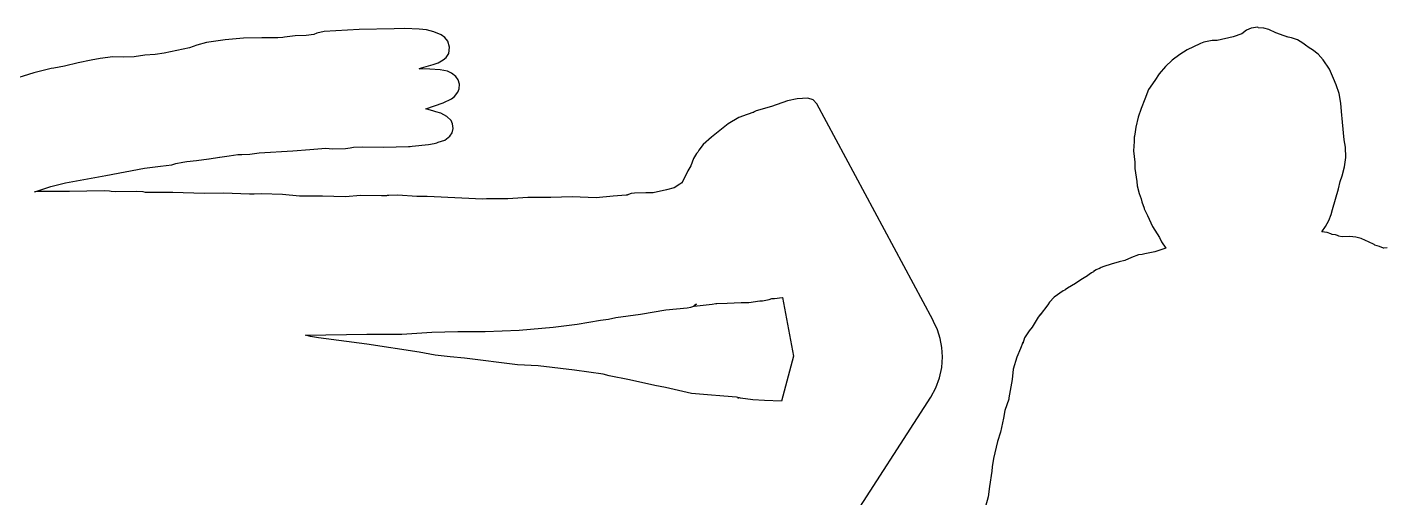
# Model space of a CAD drawing. Extents: x -2300 to 2026, y -6513 to 1502.
# Drawn here: x -2018.6 to -1800.3, y -3539.3 to -3463.6 of the extents above; entities that cross this region are included whole.
import ezdxf

# ---------------------------------------------------------------- set-up
doc = ezdxf.new("R2010")
doc.units = 0

msp = doc.modelspace()

# ---------------------------------------------------------------- linework, layer by layer
at = {"layer": 'Layer 1'}
for p, q in [((-1957.861265, -3463.805363), (-1959.584958, -3463.839574)), ((-1955.551088, -3463.878944), (-1957.861265, -3463.805363)), ((-1821.675581, -3463.730793), (-1822.42467, -3464.067362)), ((-1820.64, -3463.57), (-1821.675581, -3463.730793)), ((-1820.569961, -3463.65867), (-1820.64, -3463.57)), ((-1819.636237, -3463.742239), (-1820.569961, -3463.65867)), ((-1818.855699, -3463.969873), (-1819.636237, -3463.742239)), ((-1986.747098, -3465.62138), (-1989.732968, -3466.027567)), ((-1983.781404, -3465.367513), (-1986.747098, -3465.62138)), ((-1980.870468, -3465.297319), (-1983.781404, -3465.367513)), ((-1978.258238, -3465.299436), (-1980.870468, -3465.297319)), ((-1977.496516, -3465.259219), (-1978.258238, -3465.299436)), ((-1977.216948, -3465.171801), (-1977.496516, -3465.259219)), ((-1975.487868, -3464.976433), (-1977.216948, -3465.171801)), ((-1973.718468, -3464.93664), (-1975.487868, -3464.976433)), ((-1972.511318, -3464.766037), (-1973.718468, -3464.93664)), ((-1971.987769, -3464.558948), (-1972.511318, -3464.766037)), ((-1970.801858, -3464.292328), (-1971.987769, -3464.558948)), ((-1965.181378, -3463.936649), (-1970.801858, -3464.292328)), ((-1959.584958, -3463.839574), (-1965.181378, -3463.936649)), ((-1954.351466, -3464.022903), (-1955.551088, -3463.878944)), ((-1953.167268, -3464.303546), (-1954.351466, -3464.022903)), ((-1951.991021, -3464.819456), (-1953.167268, -3464.303546)), ((-1951.441482, -3465.240893), (-1951.991021, -3464.819456)), ((-1950.956548, -3465.820346), (-1951.441482, -3465.240893)), ((-1950.65123, -3466.791603), (-1950.956548, -3465.820346)), ((-1829.3149, -3465.968814), (-1829.875471, -3466.202387)), ((-1827.952587, -3465.722091), (-1829.3149, -3465.968814)), ((-1827.16414, -3465.708888), (-1827.952587, -3465.722091)), ((-1824.60512, -3465.129135), (-1827.16414, -3465.708888)), ((-1823.1954, -3464.64442), (-1824.60512, -3465.129135)), ((-1822.42467, -3464.067362), (-1823.1954, -3464.64442)), ((-1817.712771, -3464.503641), (-1818.855699, -3463.969873)), ((-1816.388821, -3464.983699), (-1817.712771, -3464.503641)), ((-1815.899515, -3465.129219), (-1816.388821, -3464.983699)), ((-1815.771306, -3465.161922), (-1815.954228, -3465.124245)), ((-1815.954228, -3465.124245), (-1815.899515, -3465.129219)), ((-1815.221969, -3465.299928), (-1815.771306, -3465.161922)), ((-1814.236516, -3465.591392), (-1815.221969, -3465.299928)), ((-1813.376094, -3466.149555), (-1814.236516, -3465.591392)), ((-1999.678588, -3468.094486), (-2001.411623, -3468.319196)), ((-1997.999628, -3467.96537), (-1999.678588, -3468.094486)), ((-1996.585758, -3467.778257), (-1997.999628, -3467.96537)), ((-1992.517288, -3466.909156), (-1996.585758, -3467.778257)), ((-1991.293975, -3466.491618), (-1992.517288, -3466.909156)), ((-1989.732968, -3466.027567), (-1991.293975, -3466.491618)), ((-1951.222265, -3468.474212), (-1950.786538, -3467.820166)), ((-1950.786538, -3467.820166), (-1950.65123, -3466.791603)), ((-1833.191381, -3467.955008), (-1834.386425, -3468.864831)), ((-1831.979355, -3467.208541), (-1833.191381, -3467.955008)), ((-1829.932965, -3466.261336), (-1831.979355, -3467.208541)), ((-1829.875471, -3466.202387), (-1829.932965, -3466.261336)), ((-1812.944084, -3466.488009), (-1813.376094, -3466.149555)), ((-1812.367379, -3466.878109), (-1812.944084, -3466.488009)), ((-1811.841833, -3467.203228), (-1812.367379, -3466.878109)), ((-1810.931684, -3467.928131), (-1811.841833, -3467.203228)), ((-1810.091543, -3468.802578), (-1810.931684, -3467.928131)), ((-2014.72002, -3470.228291), (-2017.51935, -3470.94097)), ((-2014.305578, -3470.186381), (-2014.72002, -3470.228291)), ((-2012.624038, -3469.861474), (-2014.305578, -3470.186381)), ((-2010.384378, -3469.298019), (-2012.624038, -3469.861474)), ((-2008.300798, -3468.893525), (-2010.384378, -3469.298019)), ((-2006.841978, -3468.589573), (-2008.300798, -3468.893525)), ((-2004.802298, -3468.360762), (-2006.841978, -3468.589573)), ((-2003.105778, -3468.39484), (-2004.802298, -3468.360762)), ((-2001.411623, -3468.319196), (-2003.105778, -3468.39484)), ((-1955.559878, -3470.255805), (-1955.42293, -3470.199925)), ((-1953.817868, -3470.309356), (-1955.559878, -3470.255805)), ((-1955.459228, -3470.227279), (-1955.326429, -3470.183971)), ((-1955.42293, -3470.199925), (-1955.459228, -3470.227279)), ((-1955.326429, -3470.183971), (-1954.772332, -3470.005616)), ((-1954.772332, -3470.005616), (-1953.285612, -3469.568949)), ((-1952.178178, -3470.441647), (-1953.817868, -3470.309356)), ((-1953.285612, -3469.568949), (-1952.494734, -3469.285105)), ((-1952.494734, -3469.285105), (-1951.676932, -3468.841876)), ((-1951.676932, -3468.841876), (-1951.222265, -3468.474212)), ((-1835.469998, -3469.902868), (-1836.472605, -3471.102351)), ((-1834.386425, -3468.864831), (-1835.469998, -3469.902868)), ((-1809.1054, -3470.337635), (-1810.091543, -3468.802578)), ((-1808.467873, -3471.820938), (-1809.1054, -3470.337635)), ((-2017.51935, -3470.94097), (-2021.65861, -3472.22599)), ((-1950.979456, -3470.658498), (-1952.178178, -3470.441647)), ((-1950.326698, -3470.959685), (-1950.979456, -3470.658498)), ((-1949.647608, -3471.521777), (-1950.326698, -3470.959685)), ((-1949.271493, -3472.062189), (-1949.647608, -3471.521777)), ((-1949.05797, -3472.764047), (-1949.271493, -3472.062189)), ((-1837.177474, -3472.127661), (-1838.194464, -3473.618001)), ((-1836.472605, -3471.102351), (-1837.177474, -3472.127661)), ((-1808.011526, -3472.821136), (-1808.467873, -3471.820938)), ((-1950.342122, -3475.071417), (-1949.841632, -3474.707695)), ((-1949.841632, -3474.707695), (-1949.319462, -3474.034887)), ((-1949.319462, -3474.034887), (-1949.103705, -3473.472491)), ((-1949.103705, -3473.472491), (-1949.05797, -3472.764047)), ((-1838.194464, -3473.618001), (-1838.820784, -3475.133111)), ((-1807.517556, -3474.213608), (-1808.011526, -3472.821136)), ((-1807.258323, -3475.792927), (-1807.517556, -3474.213608)), ((-1954.471572, -3476.704843), (-1951.668652, -3475.727158)), ((-1953.206022, -3477.074412), (-1954.471572, -3476.704843)), ((-1951.668652, -3475.727158), (-1950.342122, -3475.071417)), ((-1898.847319, -3476.331999), (-1901.305059, -3477.049758)), ((-1896.290981, -3475.443554), (-1898.847319, -3476.331999)), ((-1894.737266, -3475.082706), (-1896.290981, -3475.443554)), ((-1892.993419, -3475.007389), (-1894.737266, -3475.082706)), ((-1892.16381, -3475.282634), (-1892.993419, -3475.007389)), ((-1891.570769, -3475.924749), (-1892.16381, -3475.282634)), ((-1872.907869, -3510.649649), (-1891.570769, -3475.924749)), ((-1839.384048, -3476.633821), (-1839.880696, -3478.038701)), ((-1838.820784, -3475.133111), (-1839.384048, -3476.633821)), ((-1807.161491, -3477.149838), (-1807.258323, -3475.792927)), ((-1953.171862, -3477.079624), (-1953.206022, -3477.074412)), ((-1952.874257, -3477.16437), (-1953.171862, -3477.079624)), ((-1952.078435, -3477.418581), (-1952.874257, -3477.16437)), ((-1951.087817, -3477.911974), (-1952.078435, -3477.418581)), ((-1950.417391, -3478.56539), (-1951.087817, -3477.911974)), ((-1950.157466, -3479.117123), (-1950.417391, -3478.56539)), ((-1904.137955, -3478.114861), (-1905.835144, -3479.139457)), ((-1902.779751, -3477.591993), (-1904.137955, -3478.114861)), ((-1901.683835, -3477.244067), (-1902.779751, -3477.591993)), ((-1901.305059, -3477.049758), (-1901.750208, -3477.244544)), ((-1901.750208, -3477.244544), (-1901.683835, -3477.244067)), ((-1839.880696, -3478.038701), (-1840.27495, -3479.641381)), ((-1806.997175, -3478.830888), (-1807.161491, -3477.149838)), ((-1806.761527, -3481.681398), (-1806.997175, -3478.830888)), ((-1951.397867, -3481.720694), (-1950.601342, -3481.092284)), ((-1950.601342, -3481.092284), (-1950.261116, -3480.552426)), ((-1950.261116, -3480.552426), (-1950.087357, -3479.841734)), ((-1950.087357, -3479.841734), (-1950.157466, -3479.117123)), ((-1908.504458, -3481.23739), (-1909.863185, -3482.452961)), ((-1907.187895, -3480.197871), (-1908.504458, -3481.23739)), ((-1905.835144, -3479.139457), (-1907.187895, -3480.197871)), ((-1840.49612, -3481.268669), (-1840.521964, -3481.465518)), ((-1840.460983, -3481.115211), (-1840.49612, -3481.268669)), ((-1840.360738, -3480.413962), (-1840.460983, -3481.115211)), ((-1840.27495, -3479.641381), (-1840.360738, -3480.413962)), ((-1981.293147, -3483.799466), (-1975.845417, -3483.474347)), ((-1975.845417, -3483.474347), (-1973.111067, -3483.219448)), ((-1973.111067, -3483.219448), (-1970.577027, -3483.047417)), ((-1970.577027, -3483.047417), (-1969.499567, -3483.115785)), ((-1969.499567, -3483.115785), (-1967.382907, -3483.060328)), ((-1967.382907, -3483.060328), (-1966.636192, -3482.961268)), ((-1966.636192, -3482.961268), (-1966.123558, -3482.886339)), ((-1966.123558, -3482.886339), (-1964.698328, -3482.823686)), ((-1964.698328, -3482.823686), (-1961.208628, -3482.893535)), ((-1961.208628, -3482.893535), (-1957.247108, -3482.782834)), ((-1957.247108, -3482.782834), (-1956.992347, -3482.752989)), ((-1956.992347, -3482.752989), (-1956.65438, -3482.708963)), ((-1956.65438, -3482.708963), (-1956.156732, -3482.64758)), ((-1956.156732, -3482.64758), (-1954.558402, -3482.467664)), ((-1954.558402, -3482.467664), (-1954.040074, -3482.423214)), ((-1954.040074, -3482.423214), (-1953.112998, -3482.277588)), ((-1953.112998, -3482.277588), (-1952.70734, -3482.157573)), ((-1952.70734, -3482.157573), (-1952.583833, -3482.104445)), ((-1952.583833, -3482.104445), (-1952.497537, -3482.089628)), ((-1952.497537, -3482.089628), (-1951.397867, -3481.720694)), ((-1910.557195, -3483.333492), (-1910.722548, -3483.691631)), ((-1909.863185, -3482.452961), (-1910.557195, -3483.333492)), ((-1840.545036, -3481.981771), (-1840.649409, -3483.460261)), ((-1840.649409, -3483.460261), (-1840.427202, -3485.291171)), ((-1840.525986, -3481.754442), (-1840.545036, -3481.981771)), ((-1840.530219, -3481.571986), (-1840.534241, -3481.668082)), ((-1840.534241, -3481.668082), (-1840.525986, -3481.754442)), ((-1840.521964, -3481.465518), (-1840.530219, -3481.571986)), ((-1806.525144, -3482.859665), (-1806.761527, -3481.681398)), ((-1806.459734, -3484.507988), (-1806.525144, -3482.859665)), ((-1995.354947, -3485.681083), (-1995.168914, -3485.648698)), ((-1995.168914, -3485.648698), (-1995.024727, -3485.615043)), ((-1995.024727, -3485.615043), (-1994.699693, -3485.493123)), ((-1994.699693, -3485.493123), (-1993.542663, -3485.277647)), ((-1993.542663, -3485.277647), (-1992.901633, -3485.192161)), ((-1992.901633, -3485.192161), (-1991.383103, -3484.986183)), ((-1991.383103, -3484.986183), (-1989.356883, -3484.719907)), ((-1989.356883, -3484.719907), (-1989.35, -3484.72)), ((-1989.35, -3484.72), (-1987.66484, -3484.496904)), ((-1987.66484, -3484.496904), (-1987.611077, -3484.488437)), ((-1987.611077, -3484.488437), (-1986.092837, -3484.238248)), ((-1986.092837, -3484.238248), (-1984.723868, -3484.064259)), ((-1984.723868, -3484.064259), (-1984.582327, -3484.038224)), ((-1984.582327, -3484.038224), (-1984.099157, -3484.053041)), ((-1984.099157, -3484.053041), (-1982.763337, -3483.97155)), ((-1982.763337, -3483.97155), (-1981.293147, -3483.799466)), ((-1911.412431, -3484.702971), (-1911.832038, -3485.861631)), ((-1910.917868, -3483.888692), (-1911.412431, -3484.702971)), ((-1910.722548, -3483.691631), (-1910.917868, -3483.888692)), ((-1840.427202, -3485.291171), (-1840.403432, -3486.274571)), ((-1806.708925, -3486.045104), (-1806.459734, -3484.507988)), ((-2012.437067, -3488.606088), (-2005.954797, -3487.438118)), ((-2005.954797, -3487.438118), (-1999.744327, -3486.266128)), ((-1999.744327, -3486.266128), (-1997.165687, -3485.939527)), ((-1997.165687, -3485.939527), (-1995.354947, -3485.681083)), ((-1912.313663, -3486.65432), (-1913.289316, -3488.63509)), ((-1911.832038, -3485.861631), (-1912.313663, -3486.65432)), ((-1840.403432, -3486.274571), (-1840.098019, -3488.389111)), ((-1807.358383, -3488.363058), (-1807.067956, -3487.452048)), ((-1807.067956, -3487.452048), (-1806.708925, -3486.045104)), ((-2017.412471, -3490.044786), (-2017.209377, -3489.985308)), ((-2016.801137, -3490.011555), (-2017.412471, -3490.044786)), ((-2017.209377, -3489.985308), (-2014.785407, -3489.214579)), ((-2011.781307, -3489.994621), (-2016.801137, -3490.011555)), ((-2014.785407, -3489.214579), (-2012.437067, -3488.606088)), ((-2006.240037, -3489.890905), (-2011.781307, -3489.994621)), ((-2005.385309, -3489.9271), (-2006.240037, -3489.890905)), ((-2005.070604, -3489.987425), (-2005.385309, -3489.9271)), ((-2004.346114, -3490.029335), (-2005.070604, -3489.987425)), ((-2000.966484, -3490.010285), (-2004.346114, -3490.029335)), ((-1999.966531, -3490.053677), (-2000.966484, -3490.010285)), ((-1915.758421, -3489.734271), (-1917.894701, -3490.214329)), ((-1914.509401, -3489.419947), (-1915.758421, -3489.734271)), ((-1913.591109, -3488.820086), (-1914.509401, -3489.419947)), ((-1913.282868, -3488.602811), (-1913.591109, -3488.820086)), ((-1913.289316, -3488.63509), (-1913.282868, -3488.602811)), ((-1840.098019, -3488.389111), (-1840.040149, -3489.061997)), ((-1840.040149, -3489.061997), (-1839.698166, -3490.335828)), ((-1808.609986, -3492.895678), (-1807.638481, -3489.589878)), ((-1807.638481, -3489.589878), (-1807.358383, -3488.363058)), ((-1999.56553, -3490.133898), (-1999.966531, -3490.053677)), ((-1998.800717, -3490.165225), (-1999.56553, -3490.133898)), ((-1995.189567, -3490.131146), (-1998.800717, -3490.165225)), ((-1990.114447, -3490.302807), (-1995.189567, -3490.131146)), ((-1987.010237, -3490.285874), (-1990.114447, -3490.302807)), ((-1982.863717, -3490.42388), (-1987.010237, -3490.285874)), ((-1982.301998, -3490.43023), (-1982.863717, -3490.42388)), ((-1982.078246, -3490.40229), (-1982.301998, -3490.43023)), ((-1980.930506, -3490.387474), (-1982.078246, -3490.40229)), ((-1977.537436, -3490.495), (-1980.930506, -3490.387474)), ((-1974.802226, -3490.749634), (-1977.537436, -3490.495)), ((-1971.101166, -3490.7327), (-1974.802226, -3490.749634)), ((-1967.459006, -3490.853561), (-1971.101166, -3490.7327)), ((-1964.921196, -3490.614378), (-1967.459006, -3490.853561)), ((-1961.612346, -3490.698198), (-1964.921196, -3490.614378)), ((-1960.812926, -3490.696081), (-1961.612346, -3490.698198)), ((-1960.675978, -3490.659251), (-1960.812926, -3490.696081)), ((-1960.414486, -3490.627713), (-1960.675978, -3490.659251)), ((-1959.000116, -3490.595328), (-1960.414486, -3490.627713)), ((-1955.902636, -3490.785827), (-1959.000116, -3490.595328)), ((-1954.266566, -3490.802761), (-1955.902636, -3490.785827)), ((-1948.670016, -3491.077292), (-1954.266566, -3490.802761)), ((-1945.374106, -3491.248741), (-1948.670016, -3491.077292)), ((-1944.738494, -3491.198152), (-1945.374106, -3491.248741)), ((-1941.260674, -3491.198152), (-1944.738494, -3491.198152)), ((-1938.076374, -3490.939284), (-1941.260674, -3491.198152)), ((-1934.341214, -3490.973363), (-1938.076374, -3490.939284)), ((-1930.946094, -3490.87007), (-1934.341214, -3490.973363)), ((-1927.060034, -3491.009135), (-1930.946094, -3490.87007)), ((-1924.351154, -3490.735239), (-1927.060034, -3491.009135)), ((-1922.257754, -3490.588978), (-1924.351154, -3490.735239)), ((-1922.014867, -3490.525901), (-1922.257754, -3490.588978)), ((-1921.460895, -3490.327359), (-1922.121314, -3490.574373)), ((-1922.121314, -3490.574373), (-1922.014867, -3490.525901)), ((-1920.894011, -3490.256662), (-1921.460895, -3490.327359)), ((-1919.095159, -3490.236131), (-1920.894011, -3490.256662)), ((-1917.894701, -3490.214329), (-1919.095159, -3490.236131)), ((-1839.698166, -3490.335828), (-1839.401426, -3491.178657)), ((-1839.401426, -3491.178657), (-1839.300652, -3491.675225)), ((-1839.300652, -3491.675225), (-1838.936332, -3492.698415)), ((-1838.936332, -3492.698415), (-1838.891903, -3492.788373)), ((-1838.891903, -3492.788373), (-1838.353425, -3493.865753)), ((-1838.353425, -3493.865753), (-1837.563297, -3495.607763)), ((-1809.201169, -3494.676422), (-1808.847708, -3493.668682)), ((-1808.847708, -3493.668682), (-1808.609986, -3492.895678)), ((-1837.563297, -3495.607763), (-1836.458967, -3497.388083)), ((-1810.310659, -3496.473682), (-1809.718211, -3495.639984)), ((-1809.489522, -3496.579092), (-1810.310659, -3496.473682)), ((-1809.718211, -3495.639984), (-1809.201169, -3494.676422)), ((-1836.458967, -3497.388083), (-1836.104713, -3498.096821)), ((-1836.104713, -3498.096821), (-1835.452327, -3499.105753)), ((-1808.855963, -3496.78843), (-1809.489522, -3496.579092)), ((-1808.681296, -3496.889183), (-1808.855963, -3496.78843)), ((-1808.107173, -3496.988877), (-1808.681296, -3496.889183)), ((-1807.640147, -3497.135958), (-1808.107173, -3496.988877)), ((-1807.650355, -3497.155881), (-1807.640147, -3497.135958)), ((-1807.060738, -3497.288596), (-1807.650355, -3497.155881)), ((-1805.824628, -3497.246263), (-1807.060738, -3497.288596)), ((-1804.845355, -3497.356329), (-1805.824628, -3497.246263)), ((-1804.000448, -3497.537727), (-1804.845355, -3497.356329)), ((-1803.286287, -3497.875123), (-1804.000448, -3497.537727)), ((-1802.798224, -3498.069009), (-1803.286287, -3497.875123)), ((-1801.935987, -3498.536579), (-1802.798224, -3498.069009)), ((-1801.806807, -3498.643047), (-1801.935987, -3498.536579)), ((-1801.787757, -3498.643047), (-1801.806807, -3498.643047)), ((-1801.038967, -3498.852808), (-1801.787757, -3498.643047)), ((-1840.962047, -3500.595035), (-1842.016757, -3501.106632)), ((-1839.833427, -3500.203876), (-1840.962047, -3500.595035)), ((-1839.252594, -3500.130005), (-1839.833427, -3500.203876)), ((-1838.819017, -3500.007027), (-1839.252594, -3500.130005)), ((-1837.182947, -3499.684025), (-1838.819017, -3500.007027)), ((-1835.452327, -3499.105753), (-1837.182947, -3499.684025)), ((-1800.434364, -3499.087969), (-1801.038967, -3498.852808)), ((-1800.37751, -3499.083736), (-1800.434364, -3499.087969)), ((-1799.808951, -3499.048547), (-1800.37751, -3499.083736)), ((-1847.370421, -3503.073431), (-1847.778661, -3503.363413)), ((-1847.035565, -3502.885895), (-1847.370421, -3503.073431)), ((-1846.614392, -3502.591891), (-1847.068818, -3502.876212)), ((-1847.068818, -3502.876212), (-1847.035565, -3502.885895)), ((-1846.172185, -3502.388083), (-1846.614392, -3502.591891)), ((-1845.827355, -3502.207929), (-1846.175143, -3502.418748)), ((-1846.175143, -3502.418748), (-1846.172185, -3502.388083)), ((-1845.411876, -3502.041983), (-1845.827355, -3502.207929)), ((-1844.198016, -3501.694216), (-1845.411876, -3502.041983)), ((-1842.949506, -3501.281891), (-1844.198016, -3501.694216)), ((-1842.016757, -3501.106632), (-1842.949506, -3501.281891)), ((-1849.966126, -3504.805705), (-1851.260616, -3505.559659)), ((-1849.117091, -3504.177269), (-1849.966126, -3504.805705)), ((-1848.016891, -3503.534439), (-1849.117091, -3504.177269)), ((-1847.991201, -3503.511395), (-1848.016891, -3503.534439)), ((-1847.778661, -3503.363413), (-1847.991201, -3503.511395)), ((-1900.294533, -3507.569566), (-1899.215367, -3507.348031)), ((-1899.218542, -3507.350147), (-1898.828378, -3507.215104)), ((-1899.215367, -3507.348031), (-1899.218542, -3507.350147)), ((-1898.828378, -3507.215104), (-1898.39586, -3507.196055)), ((-1898.39586, -3507.196055), (-1897.13856, -3507.037517)), ((-1897.13856, -3507.037517), (-1897.095676, -3507.026933)), ((-1897.095676, -3507.026933), (-1895.298376, -3516.496663)), ((-1853.388643, -3506.984384), (-1854.155022, -3507.788979)), ((-1851.952573, -3505.988495), (-1853.388643, -3506.984384)), ((-1851.668836, -3505.842684), (-1851.952573, -3505.988495)), ((-1851.665766, -3505.852605), (-1851.668836, -3505.842684)), ((-1851.639641, -3505.813844), (-1851.665766, -3505.852605)), ((-1851.260616, -3505.559659), (-1851.639641, -3505.813844)), ((-1919.9634, -3509.734989), (-1915.85979, -3508.999661)), ((-1915.85979, -3508.999661), (-1912.41402, -3508.683855)), ((-1912.41402, -3508.683855), (-1911.841971, -3508.580562)), ((-1911.841971, -3508.580562), (-1911.521043, -3508.463087)), ((-1911.521043, -3508.463087), (-1911.285416, -3508.414616)), ((-1911.344716, -3508.38562), (-1911.353606, -3508.389853)), ((-1911.353606, -3508.389853), (-1911.3535, -3508.38943)), ((-1911.3535, -3508.38943), (-1910.944223, -3508.092251)), ((-1910.944223, -3508.092251), (-1911.344716, -3508.38562)), ((-1911.285416, -3508.414616), (-1908.392556, -3508.094154)), ((-1908.392556, -3508.094154), (-1907.836531, -3508.017319)), ((-1907.836531, -3508.017319), (-1907.633967, -3507.992977)), ((-1907.633967, -3507.992977), (-1905.975137, -3507.945987)), ((-1905.975137, -3507.945987), (-1903.750997, -3507.843117)), ((-1903.750997, -3507.843117), (-1902.535057, -3507.841001)), ((-1902.535057, -3507.841001), (-1900.736717, -3507.55631)), ((-1900.736717, -3507.55631), (-1900.294533, -3507.569566)), ((-1854.421653, -3508.231304), (-1855.642773, -3509.843564)), ((-1854.155022, -3507.788979), (-1854.421653, -3508.231304)), ((-1939.44158, -3512.284137), (-1934.00282, -3511.827309)), ((-1934.00282, -3511.827309), (-1930.12725, -3511.310236)), ((-1930.12725, -3511.310236), (-1926.37489, -3510.695529)), ((-1926.37489, -3510.695529), (-1925.08608, -3510.515825)), ((-1925.08608, -3510.515825), (-1923.91199, -3510.241294)), ((-1923.91199, -3510.241294), (-1919.9634, -3509.734989)), ((-1872.80555, -3510.90767), (-1872.907869, -3510.649649)), ((-1872.179585, -3512.244742), (-1872.80555, -3510.90767)), ((-1856.916579, -3511.813963), (-1857.39977, -3512.408321)), ((-1855.938873, -3510.201703), (-1856.916579, -3511.813963)), ((-1855.605888, -3509.743711), (-1855.938873, -3510.201703)), ((-1855.642773, -3509.843564), (-1855.605888, -3509.743711)), ((-1973.826, -3513.07889), (-1973.82, -3513.07)), ((-1973.822081, -3513.071477), (-1973.826, -3513.07889)), ((-1973.043849, -3513.324206), (-1973.822081, -3513.071477)), ((-1973.82, -3513.07), (-1963.9803, -3512.954854)), ((-1971.763819, -3513.522749), (-1973.043849, -3513.324206)), ((-1963.940539, -3514.567959), (-1971.763819, -3513.522749)), ((-1963.9803, -3512.954854), (-1958.31451, -3512.935804)), ((-1958.31451, -3512.935804), (-1953.53185, -3512.589518)), ((-1953.53185, -3512.589518), (-1949.304754, -3512.517684)), ((-1949.304754, -3512.517684), (-1944.92672, -3512.523478)), ((-1944.92672, -3512.523478), (-1939.44158, -3512.284137)), ((-1871.722345, -3513.642792), (-1872.179585, -3512.244742)), ((-1871.440319, -3515.086364), (-1871.722345, -3513.642792)), ((-1858.178002, -3513.543061), (-1858.439494, -3514.416395)), ((-1857.39977, -3512.408321), (-1858.178002, -3513.543061)), ((-1955.542099, -3515.815099), (-1963.940539, -3514.567959)), ((-1952.948629, -3516.310583), (-1955.542099, -3515.815099)), ((-1871.34, -3516.56), (-1871.440319, -3515.086364)), ((-1858.78468, -3515.237024), (-1859.392304, -3516.648942)), ((-1858.411068, -3514.250449), (-1858.78468, -3515.237024)), ((-1858.439494, -3514.416395), (-1858.419725, -3514.369697)), ((-1858.419725, -3514.369697), (-1858.411068, -3514.250449)), ((-1950.583249, -3516.590643), (-1952.948629, -3516.310583)), ((-1948.229909, -3516.816067), (-1950.583249, -3516.590643)), ((-1939.733809, -3517.844337), (-1948.229909, -3516.816067)), ((-1936.398099, -3518.049018), (-1939.733809, -3517.844337)), ((-1930.547289, -3518.748151), (-1936.398099, -3518.049018)), ((-1895.298376, -3516.496663), (-1897.273436, -3523.700713)), ((-1871.820341, -3519.938996), (-1871.456494, -3518.272886)), ((-1871.456494, -3518.272886), (-1871.333358, -3516.563398)), ((-1871.333358, -3516.563398), (-1871.34, -3516.56)), ((-1859.392304, -3516.648942), (-1859.96135, -3518.537104)), ((-1925.920209, -3519.375529), (-1930.547289, -3518.748151)), ((-1924.98382, -3519.615347), (-1925.920209, -3519.375529)), ((-1921.71168, -3520.284), (-1924.98382, -3519.615347)), ((-1917.63133, -3521.196069), (-1921.71168, -3520.284)), ((-1872.417411, -3521.536447), (-1871.820341, -3519.938996)), ((-1860.131889, -3520.216034), (-1860.671912, -3523.190574)), ((-1859.96135, -3518.537104), (-1860.131889, -3520.216034)), ((-1915.9136, -3521.526691), (-1917.63133, -3521.196069)), ((-1911.71954, -3522.484903), (-1915.9136, -3521.526691)), ((-1909.16312, -3522.707152), (-1911.71954, -3522.484903)), ((-1906.53745, -3522.902943), (-1909.16312, -3522.707152)), ((-1873.240218, -3523.039958), (-1872.417411, -3521.536447)), ((-1904.5138, -3523.084764), (-1906.53745, -3522.902943)), ((-1904.293138, -3523.114821), (-1904.5138, -3523.084764)), ((-1903.992911, -3523.192291), (-1904.293138, -3523.114821)), ((-1904.26711, -3523.19313), (-1904.151879, -3523.210063)), ((-1904.19218, -3523.20583), (-1904.26711, -3523.19313)), ((-1904.26711, -3523.19313), (-1904.26711, -3523.19313)), ((-1904.151879, -3523.210063), (-1904.19218, -3523.20583)), ((-1903.828066, -3523.242032), (-1903.992911, -3523.192291)), ((-1901.881926, -3523.4755), (-1903.828066, -3523.242032)), ((-1899.970946, -3523.60377), (-1901.881926, -3523.4755)), ((-1897.273436, -3523.700713), (-1899.970946, -3523.60377)), ((-1893.600235, -3554.537791), (-1873.242335, -3523.044191)), ((-1873.242335, -3523.044191), (-1873.240218, -3523.039958)), ((-1860.709101, -3523.379168), (-1861.329748, -3525.217278)), ((-1860.671912, -3523.190574), (-1860.709101, -3523.379168)), ((-1861.560739, -3526.446638), (-1862.047528, -3528.708498)), ((-1861.329748, -3525.217278), (-1861.560739, -3526.446638)), ((-1862.047528, -3528.708498), (-1862.496069, -3530.185928)), ((-1862.496069, -3530.185928), (-1863.14927, -3532.898428)), ((-1863.14927, -3532.898428), (-1863.374059, -3534.288018)), ((-1863.439168, -3534.944818), (-1863.799868, -3537.418558)), ((-1863.374059, -3534.288018), (-1863.439168, -3534.944818)), ((-1863.799868, -3537.418558), (-1864.030859, -3539.063418)), ((-1864.030859, -3539.063418), (-1864.449958, -3540.617258))]:
    msp.add_line(p, q, dxfattribs=at)

doc.saveas('drawing.dxf')
